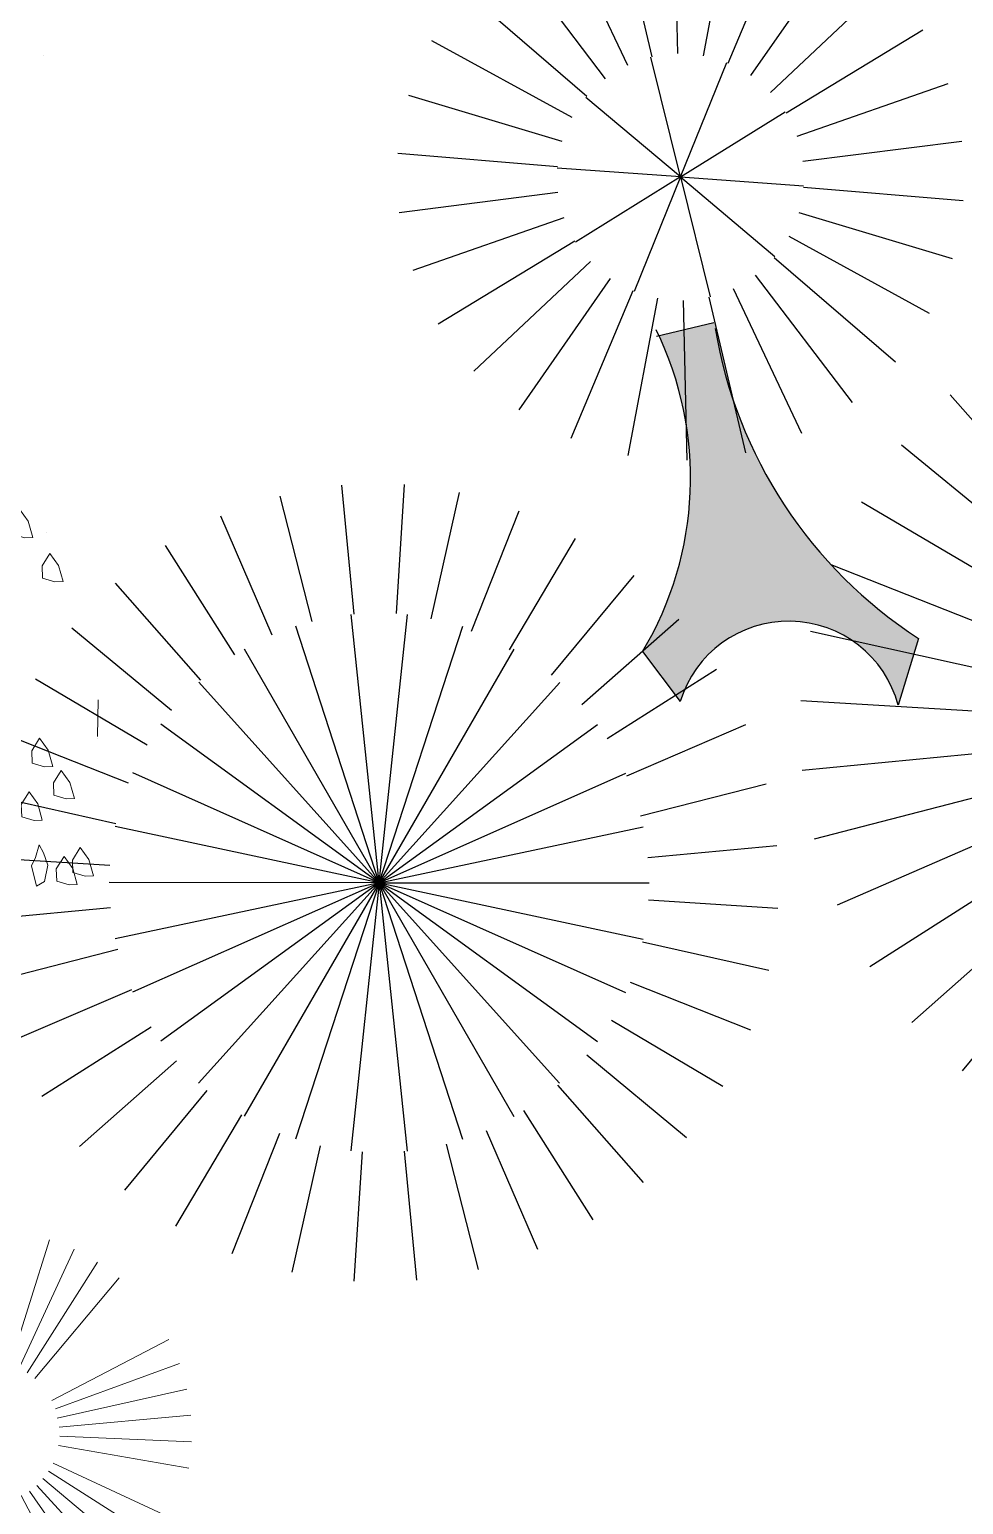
# Model space of a CAD drawing. Header units: millimetres. Extents: x 111 to 1506, y 14 to 566.
# Drawn here: x 240.401 to 241.748, y 185.663 to 187.792 of the extents above; entities that cross this region are included whole.
import ezdxf

# ---------------------------------------------------------------- set-up
doc = ezdxf.new("R2010")
doc.units = ezdxf.units.MM
for name, color, linetype, lineweight in [('ARBOLES', 78, 'Continuous', 5), ('G', 254, 'Continuous', 5), ('PALMERAS114', 114, 'Continuous', 5)]:
    doc.layers.add(name, color=color, linetype=linetype, lineweight=lineweight)
doc.layers.add('FURN', color=253, linetype='Continuous')
doc.styles.add('ATTR', font='romans.shx', dxfattribs={"width": 0.8, "height": 2.52})

# ---------------------------------------------------------------- blocks, each defined once
blk = doc.blocks.new('E1E')
at = {"layer": 'ARBOLES', "ltscale": 0.2}
for p, q in [((94.5376, 57.7708), (94.5376, 57.7708)), ((94.5622, 57.7074), (94.5397, 57.767)), ((94.7552, 57.4724), (94.7552, 57.4724)), ((95.072, 56.7062), (95.072, 56.7062))]:
    blk.add_line(p, q, dxfattribs=at)
for points in [[(94.5606, 58.002), (94.5613, 58.0179), (94.5403, 58.0475), (94.5302, 58.0352), (94.5353, 58.0063), (94.5505, 57.9897), (94.5628, 57.9796)], [(94.4681, 57.9997), (94.4905, 58.0019), (94.4992, 57.9824), (94.4948, 57.9571), (94.4732, 57.9708), (94.4551, 57.9939)], [(94.4883, 58.0243), (94.5107, 58.0265), (94.5194, 58.007), (94.5151, 57.9817), (94.4934, 57.9954), (94.4753, 58.0185)], [(94.5867, 57.9434), (94.6091, 57.9456), (94.6178, 57.9261), (94.6134, 57.9008), (94.5917, 57.9145), (94.5737, 57.9376)], [(94.5491, 57.8877), (94.5715, 57.8899), (94.5802, 57.8704), (94.5759, 57.8451), (94.5542, 57.8588), (94.5361, 57.8819)], [(94.6048, 57.8502), (94.6272, 57.8524), (94.6359, 57.8329), (94.6316, 57.8076), (94.6099, 57.8213), (94.5918, 57.8444)], [(94.7091, 57.5459), (94.7315, 57.5481), (94.7402, 57.5286), (94.7359, 57.5033), (94.7142, 57.517), (94.6961, 57.5401)], [(94.7865, 57.4946), (94.8089, 57.4968), (94.8176, 57.4773), (94.8133, 57.452), (94.7916, 57.4657), (94.7735, 57.4889)]]:
    blk.add_lwpolyline(points, close=True, dxfattribs=at)
blk = doc.blocks.new('EVG7')
for p, q in [((-6.59, 19.1), (-16.71, 56.87)), ((-3.91, 19.67), (-9.01, 58.4)), ((1.55, 19.67), (6.65, 58.4)), ((4.23, 19.1), (14.35, 56.87)), ((-9.21, 18.3), (-24.14, 54.35)), ((6.85, 18.3), (21.78, 54.35)), ((-11.62, 16.99), (-31.18, 50.87)), ((9.26, 16.99), (28.82, 50.87)), ((-13.82, 15.38), (-37.7, 46.51)), ((-16, 13.74), (-43.6, 41.34)), ((-17.84, 11.7), (-48.78, 35.44)), ((15.48, 11.7), (46.42, 35.44)), ((17.04, 9.43), (50.78, 28.91)), ((-20.59, 6.96), (-56.61, 21.87)), ((18.24, 6.96), (54.25, 21.87)), ((-21.61, 4.39), (-59.13, 14.44)), ((19.8, 1.68), (58.31, 6.74)), ((-22.19, -1.09), (-61.18, -1.09)), ((-22.16, -3.85), (-60.66, -8.92)), ((19.8, -3.85), (58.31, -8.92)), ((19.83, -1.09), (58.82, -1.09)), ((19.25, -6.56), (56.78, -16.62)), ((-20.59, -9.13), (-56.61, -24.05)), ((-19.4, -11.61), (-53.14, -31.09)), ((-17.84, -13.87), (-48.78, -37.61)), ((13.64, -15.91), (41.25, -43.51)), ((15.48, -13.87), (46.42, -37.61)), ((-13.82, -17.56), (-37.7, -48.69)), ((-11.62, -19.17), (-31.18, -53.05)), ((-9.21, -20.47), (-24.14, -56.52)), ((-6.59, -21.27), (-16.71, -59.04)), ((4.23, -21.27), (14.35, -59.04)), ((6.85, -20.47), (21.78, -56.52)), ((9.26, -19.17), (28.82, -53.05)), ((11.46, -17.56), (35.35, -48.69)), ((-3.91, -21.84), (-9.01, -60.57)), ((-1.18, -22.12), (-1.18, -61.09))]:
    blk.add_line(p, q)
at = {"style": 'ATTR', "width": 0.8, "flags": 9}
blk.add_attdef('ESTCODE', (0, 0), '', height=0.7, dxfattribs=at)
blk = doc.blocks.new('abri')
at = {"layer": 'FURN'}
blk.add_hatch(color=256, dxfattribs=at).paths.add_polyline_path([(1541.4483, 14.7988), (1541.5053, 14.8935, -0.755152), (1541.367, 15.2521), (1541.2444, 15.2412, -0.169075), (1540.9762, 14.779), (1540.8625, 14.6983), (1540.9211, 14.6158, -0.248562)])
for p, q in [((1541.5591, 15.7127), (1541.9223, 15.5988)), ((1541.5355, 15.6539), (1541.8764, 15.4846)), ((1541.503, 15.5996), (1541.8132, 15.3791)), ((1541.4623, 15.551), (1541.7343, 15.2847)), ((1541.4146, 15.5094), (1541.6415, 15.2038)), ((1540.9945, 15.472), (1540.8252, 15.131)), ((1541.3609, 15.4757), (1541.5372, 15.1384)), ((1541.0532, 15.4483), (1540.9393, 15.0851)), ((1541.115, 15.4342), (1541.0593, 15.0576)), ((1541.2412, 15.4355), (1541.3047, 15.0601)), ((1541.3027, 15.4509), (1541.424, 15.0901)), ((1541.1781, 15.4299), (1541.1821, 15.0492)), ((1541.2444, 15.2412), (1541.367, 15.2521)), ((1541.9975, 14.9976), (1541.9958, 15.2259)), ((1541.9232, 14.9911), (1541.8857, 15.2164)), ((1542.072, 14.9923), (1542.106, 15.2181)), ((1541.8507, 14.9732), (1541.7785, 15.1898)), ((1542.1447, 14.9754), (1542.2137, 15.1931)), ((1541.7819, 14.9441), (1541.6767, 15.1468)), ((1542.2139, 14.9474), (1542.3161, 15.1516)), ((1542.2779, 14.9088), (1542.4107, 15.0946)), ((1541.7186, 14.9046), (1541.5829, 15.0883)), ((1540.6274, 14.7628), (1540.601, 15.0437)), ((1540.6729, 14.7622), (1540.7056, 15.0426)), ((1540.5827, 14.7538), (1540.4986, 15.0232)), ((1540.7173, 14.7523), (1540.8076, 15.0197)), ((1541.6622, 14.8557), (1541.4995, 15.0159)), ((1542.335, 14.8608), (1542.4953, 15.0235)), ((1540.5409, 14.7357), (1540.4026, 14.9817)), ((1540.7587, 14.7333), (1540.9026, 14.9761)), ((1542.384, 14.8044), (1542.5677, 14.94)), ((1540.5038, 14.7094), (1540.3173, 14.9212)), ((1540.7952, 14.7061), (1540.9864, 14.9137)), ((1541.6141, 14.7985), (1541.4284, 14.9313)), ((1541.4483, 14.7988), (1541.5053, 14.8935)), ((1540.473, 14.6759), (1540.2465, 14.8443)), ((1540.8253, 14.6719), (1541.0555, 14.8352)), ((1541.5756, 14.7346), (1541.3713, 14.8367)), ((1542.4235, 14.741), (1542.6261, 14.8463)), ((1540.4498, 14.6367), (1540.1932, 14.7544)), ((1540.8477, 14.6323), (1541.1067, 14.7441)), ((1541.5476, 14.6654), (1541.3298, 14.7343)), ((1542.4525, 14.6723), (1542.6692, 14.7445)), ((1540.9237, 14.6121), (1540.8636, 14.6969)), ((1540.4352, 14.5936), (1540.1598, 14.6554)), ((1540.8612, 14.5888), (1541.1379, 14.6444)), ((1542.4705, 14.5998), (1542.6958, 14.6373)), ((1541.5342, 14.5804), (1541.3084, 14.6144)), ((1540.4299, 14.5484), (1540.1477, 14.5515)), ((1540.8655, 14.5435), (1541.1477, 14.5403)), ((1542.477, 14.5254), (1542.7053, 14.5272)), ((1540.4342, 14.503), (1540.1575, 14.4475)), ((1540.8602, 14.4982), (1541.1356, 14.4365)), ((1541.5289, 14.5059), (1541.3006, 14.5041)), ((1540.4478, 14.4596), (1540.1887, 14.3477)), ((1540.8457, 14.4551), (1541.1022, 14.3374)), ((1542.4717, 14.451), (1542.6975, 14.4169)), ((1540.4701, 14.4199), (1540.2399, 14.2566)), ((1540.8225, 14.4159), (1541.0489, 14.2475)), ((1541.5354, 14.4315), (1541.3101, 14.3941)), ((1540.5002, 14.3857), (1540.309, 14.1781)), ((1540.7916, 14.3824), (1540.9781, 14.1706)), ((1541.5498, 14.3713), (1541.3332, 14.2991)), ((1542.4548, 14.3782), (1542.6725, 14.3093)), ((1540.5367, 14.3585), (1540.3928, 14.1157)), ((1540.5781, 14.3396), (1540.4879, 14.0722)), ((1540.7127, 14.338), (1540.7969, 14.0687)), ((1540.7545, 14.3561), (1540.8928, 14.1101)), ((1540.6225, 14.3296), (1540.5898, 14.0493)), ((1540.668, 14.3291), (1540.6944, 14.0481)), ((1541.5789, 14.3026), (1541.3762, 14.1973)), ((1542.4267, 14.309), (1542.631, 14.2069)), ((1541.6184, 14.2392), (1541.4347, 14.1036)), ((1542.3882, 14.2451), (1542.574, 14.1123)), ((1541.6673, 14.1828), (1541.5071, 14.0201)), ((1542.3402, 14.1879), (1542.5029, 14.0277)), ((1541.7245, 14.1348), (1541.5916, 13.949)), ((1542.2838, 14.139), (1542.4194, 13.9553)), ((1541.7884, 14.0962), (1541.6863, 13.892)), ((1542.2204, 14.0995), (1542.3256, 13.8968)), ((1541.8576, 14.0682), (1541.7887, 13.8505)), ((1541.9303, 14.0513), (1541.8963, 13.8255)), ((1542.0792, 14.0524), (1542.1166, 13.8272)), ((1542.1517, 14.0704), (1542.2239, 13.8538)), ((1542.0048, 14.046), (1542.0066, 13.8176))]:
    blk.add_line(p, q, dxfattribs=at)
at = {"layer": 'FURN', "color": 62}
for p, q in [((1542.0012, 14.5218), (1541.9182, 14.9903)), ((1542.0012, 14.5218), (1542.0174, 14.9973)), ((1542.0012, 14.5218), (1541.8226, 14.9628)), ((1542.0012, 14.5218), (1542.1159, 14.9835)), ((1542.0012, 14.5218), (1542.2094, 14.9496)), ((1542.0012, 14.5218), (1541.7348, 14.916)), ((1542.0012, 14.5218), (1542.2938, 14.897)), ((1542.0012, 14.5218), (1541.6586, 14.852)), ((1542.0012, 14.5218), (1542.3654, 14.8279)), ((1542.0012, 14.5218), (1541.5975, 14.7736)), ((1540.6477, 14.5459), (1540.5804, 14.753)), ((1540.6477, 14.5459), (1540.715, 14.753)), ((1542.0012, 14.5218), (1542.4211, 14.7455)), ((1542.0012, 14.5218), (1541.5539, 14.6841)), ((1540.6477, 14.5459), (1540.4715, 14.6739)), ((1540.6477, 14.5459), (1540.8239, 14.6739)), ((1542.0012, 14.5218), (1542.4584, 14.6533)), ((1542.0012, 14.5218), (1541.53, 14.5876)), ((1540.6477, 14.5459), (1540.4299, 14.5459)), ((1540.6477, 14.5459), (1540.4715, 14.4179)), ((1540.6477, 14.5459), (1540.5804, 14.3388)), ((1540.6477, 14.5459), (1540.8655, 14.5459)), ((1540.6477, 14.5459), (1540.715, 14.3388)), ((1540.6477, 14.5459), (1540.8239, 14.4179)), ((1542.0012, 14.5218), (1542.4758, 14.5554)), ((1542.0012, 14.5218), (1541.5266, 14.4882)), ((1542.0012, 14.5218), (1541.5439, 14.3903)), ((1542.0012, 14.5218), (1541.5813, 14.2981)), ((1542.0012, 14.5218), (1541.637, 14.2157)), ((1542.0012, 14.5218), (1541.7086, 14.1466)), ((1542.0012, 14.5218), (1541.793, 14.094)), ((1542.0012, 14.5218), (1541.8865, 14.06)), ((1542.0012, 14.5218), (1541.985, 14.0463)), ((1542.0012, 14.5218), (1542.3437, 14.1916)), ((1542.0012, 14.5218), (1542.4049, 14.27)), ((1542.0012, 14.5218), (1542.4484, 14.3594)), ((1542.0012, 14.5218), (1542.4724, 14.456)), ((1542.0012, 14.5218), (1542.0842, 14.0533)), ((1542.0012, 14.5218), (1542.1798, 14.0808)), ((1542.0012, 14.5218), (1542.2676, 14.1276))]:
    blk.add_line(p, q, dxfattribs=at)
at = {"layer": 'FURN'}
for centre, radius, start, end in [((1541.4872, 15.0925), 0.1998, 126.9755, 275.2089), ((1540.4465, 15.3953), 0.8127, 301.6104, 349.0648), ((1541.3574, 14.2098), 0.596, 81.2227, 138.1085)]:
    blk.add_arc(centre, radius, start, end, dxfattribs=at)

msp = doc.modelspace()

# ---------------------------------------------------------------- hatches: boundary and pattern name
at = {"layer": 'G', "lineweight": 100, "ltscale": 1000}
h = msp.add_hatch(dxfattribs=at)
h.set_pattern_fill('AR-HBONE', color=256, scale=0.046, angle=-22.08523, style=0)
h.set_pattern_definition([(22.914772, (777.23143, 1670.63463), (0.097837146, 0.241122153), [0.552, -0.184]), (112.914772, (777.40091, 1670.70627), (0.097837146, 0.241122153), [0.552, -0.184])])
edge = h.paths.add_edge_path()
edge.add_line((221.74739, 201.07699), (222.24177, 203.56684))
edge.add_line((222.24177, 203.56684), (283.25265, 176.18215))
edge.add_line((283.25265, 176.18215), (282.61554, 174.27589))
edge.add_line((282.61554, 174.27589), (222.04443, 201.46319))

# ---------------------------------------------------------------- block references
at = {"lineweight": 100, "xscale": 0.8182511777390739, "yscale": 0.8182511777390739, "zscale": 0.8182511777390739, "rotation": 247.9147716791316}
msp.add_blockref('abri', (704.29226, 1360.19267), dxfattribs=at)
at = {"layer": 'ARBOLES', "color": 0, "xscale": 0.8310831642732954, "yscale": 0.8310831642732954, "zscale": 0.8310831642732954, "rotation": 157.9147716791316}
msp.add_blockref('E1E', (331.35503, 201.71683), dxfattribs=at)
at = {"layer": 'PALMERAS114', "extrusion": (0, 0, -1), "xscale": -0.004880888891868356, "yscale": 0.004880888891718753, "zscale": -0.004880888891868356, "rotation": 294.9205878507973}
msp.add_blockref('EVG7', (-240.33982, 185.77326), dxfattribs=at)

doc.saveas('drawing.dxf')
